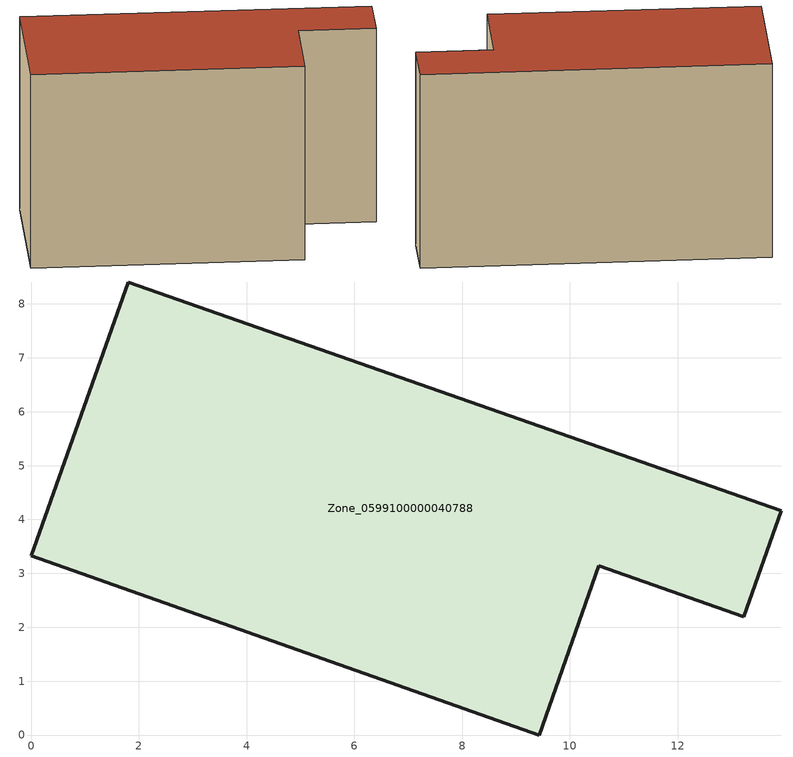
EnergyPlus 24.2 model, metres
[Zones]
Zone_0599100000040788
 floor ground (C_G): 10.54,3.14 9.43,0 0,3.33 1.8,8.41 13.93,4.16 13.23,2.2 z0.56
 wall outside (C_F): 1.8,8.41 0,3.33 9.43,0 10.54,3.14 13.23,2.2 13.93,4.16 1.8,8.41 z0.56:8.21
 roof outside (C_R): 13.23,2.2 13.93,4.16 1.8,8.41 0,3.33 9.43,0 10.54,3.14 z8.21
[BUILDING]
Pand.0599100000040788: North Axis=0; Terrain=City; Loads Convergence Tolerance Value=0.04; Temperature Convergence Tolerance Value=0.4; Solar Distribution=FullExterior; Maximum Number of Warmup Days=25; Minimum Number of Warmup Days=1
[Site:Location]
Rotterdam.The.Hague.AP_ZH_NLD Design_Conditions: Latitude=51.96; Longitude=4.45; Time Zone=1; Elevation=-4.5
[SITE:GROUNDTEMPERATURE:BUILDINGSURFACE]
18, 18, 18, 18, 18, 18, 18, 18, 18, 18, 18, 18
[MATERIAL] Thermal Absorptance=0.9; Solar Absorptance=0.7; Visible Absorptance=0.7
Name | Roughness | Thickness | Conductivity | Density | Specific Heat
G.TI.1975-1991 | MediumSmooth | 0.15 | 0.288461 | 540 | 1210
F.TI.1975-1991 | Rough | 0.3 | 0.230769 | 1920 | 840
R.TI.1975-1991 | MediumRough | 0.2 | 0.153846 | 1500 | 1000
[CONSTRUCTION]
C_G: G.TI.1975-1991
C_F: F.TI.1975-1991
C_R: R.TI.1975-1991
[ZONE]
Zone_0599100000040788: Type=1; Multiplier=1; Ceiling Height=Autocalculate; Volume=Autocalculate; Floor Area=autocalculate; Part of Total Floor Area=Yes
[ZONEINFILTRATION:DESIGNFLOWRATE]
Infil_Zone_0599100000040788: Zone or ZoneList or Space or SpaceList=Zone_0599100000040788; Schedule=AlwaysOn; Design Flow Rate Calculation Method=Flow/Area; Flow Rate per Floor Area=0.003; Constant Term Coefficient=1; Temperature Term Coefficient=0; Velocity Term Coefficient=0; Velocity Squared Term Coefficient=0
[HVACTEMPLATE:ZONE:IDEALLOADSAIRSYSTEM]
Zone_0599100000040788: Maximum Heating Supply Air Temperature=50; Minimum Cooling Supply Air Temperature=13; Maximum Heating Supply Air Humidity Ratio=0.0156; Minimum Cooling Supply Air Humidity Ratio=0.0077; Heating Limit=NoLimit; Cooling Limit=NoLimit; Dehumidification Control Type=ConstantSensibleHeatRatio; Cooling Sensible Heat Ratio=0.7; Dehumidification Setpoint=60; Humidification Control Type=None; Humidification Setpoint=30; Outdoor Air Method=None; Outdoor Air Flow Rate per Person=0.00944; Outdoor Air Flow Rate per Zone Floor Area=0; Outdoor Air Flow Rate per Zone=0; Demand Controlled Ventilation Type=None; Outdoor Air Economizer Type=NoEconomizer; Heat Recovery Type=None; Sensible Heat Recovery Effectiveness=0.7; Latent Heat Recovery Effectiveness=0.65
[ZONECONTROL:THERMOSTAT]
ThermostatControl_Zone_0599100000040788: Zone or ZoneList=Zone_0599100000040788; Control Type Schedule=DualSetpointControlType; Control 1=Thermostat_Zone_0599100000040788; Temperature Difference Between Cutout And Setpoint=0
[THERMOSTATSETPOINT:DUALSETPOINT]
Thermostat_Zone_0599100000040788: Heating Setpoint Temperature Schedule=HeatingSetpoint_Zone_0599100000040788; Cooling Setpoint Temperature Schedule=CoolingSetpoint_Zone_0599100000040788
[SCHEDULE:COMPACT]
HeatingSetpoint_Zone_0599100000040788: Through: 12/31, For: AllDays, Until: 24:00, 21
CoolingSetpoint_Zone_0599100000040788: Through: 12/31, For: AllDays, Until: 24:00, 24
DualSetpointControlType: Through: 12/31, For: AllDays, Until: 24:00, 4
AlwaysOn: Through: 12/31, For: AllDays, Until: 24:00, 1
